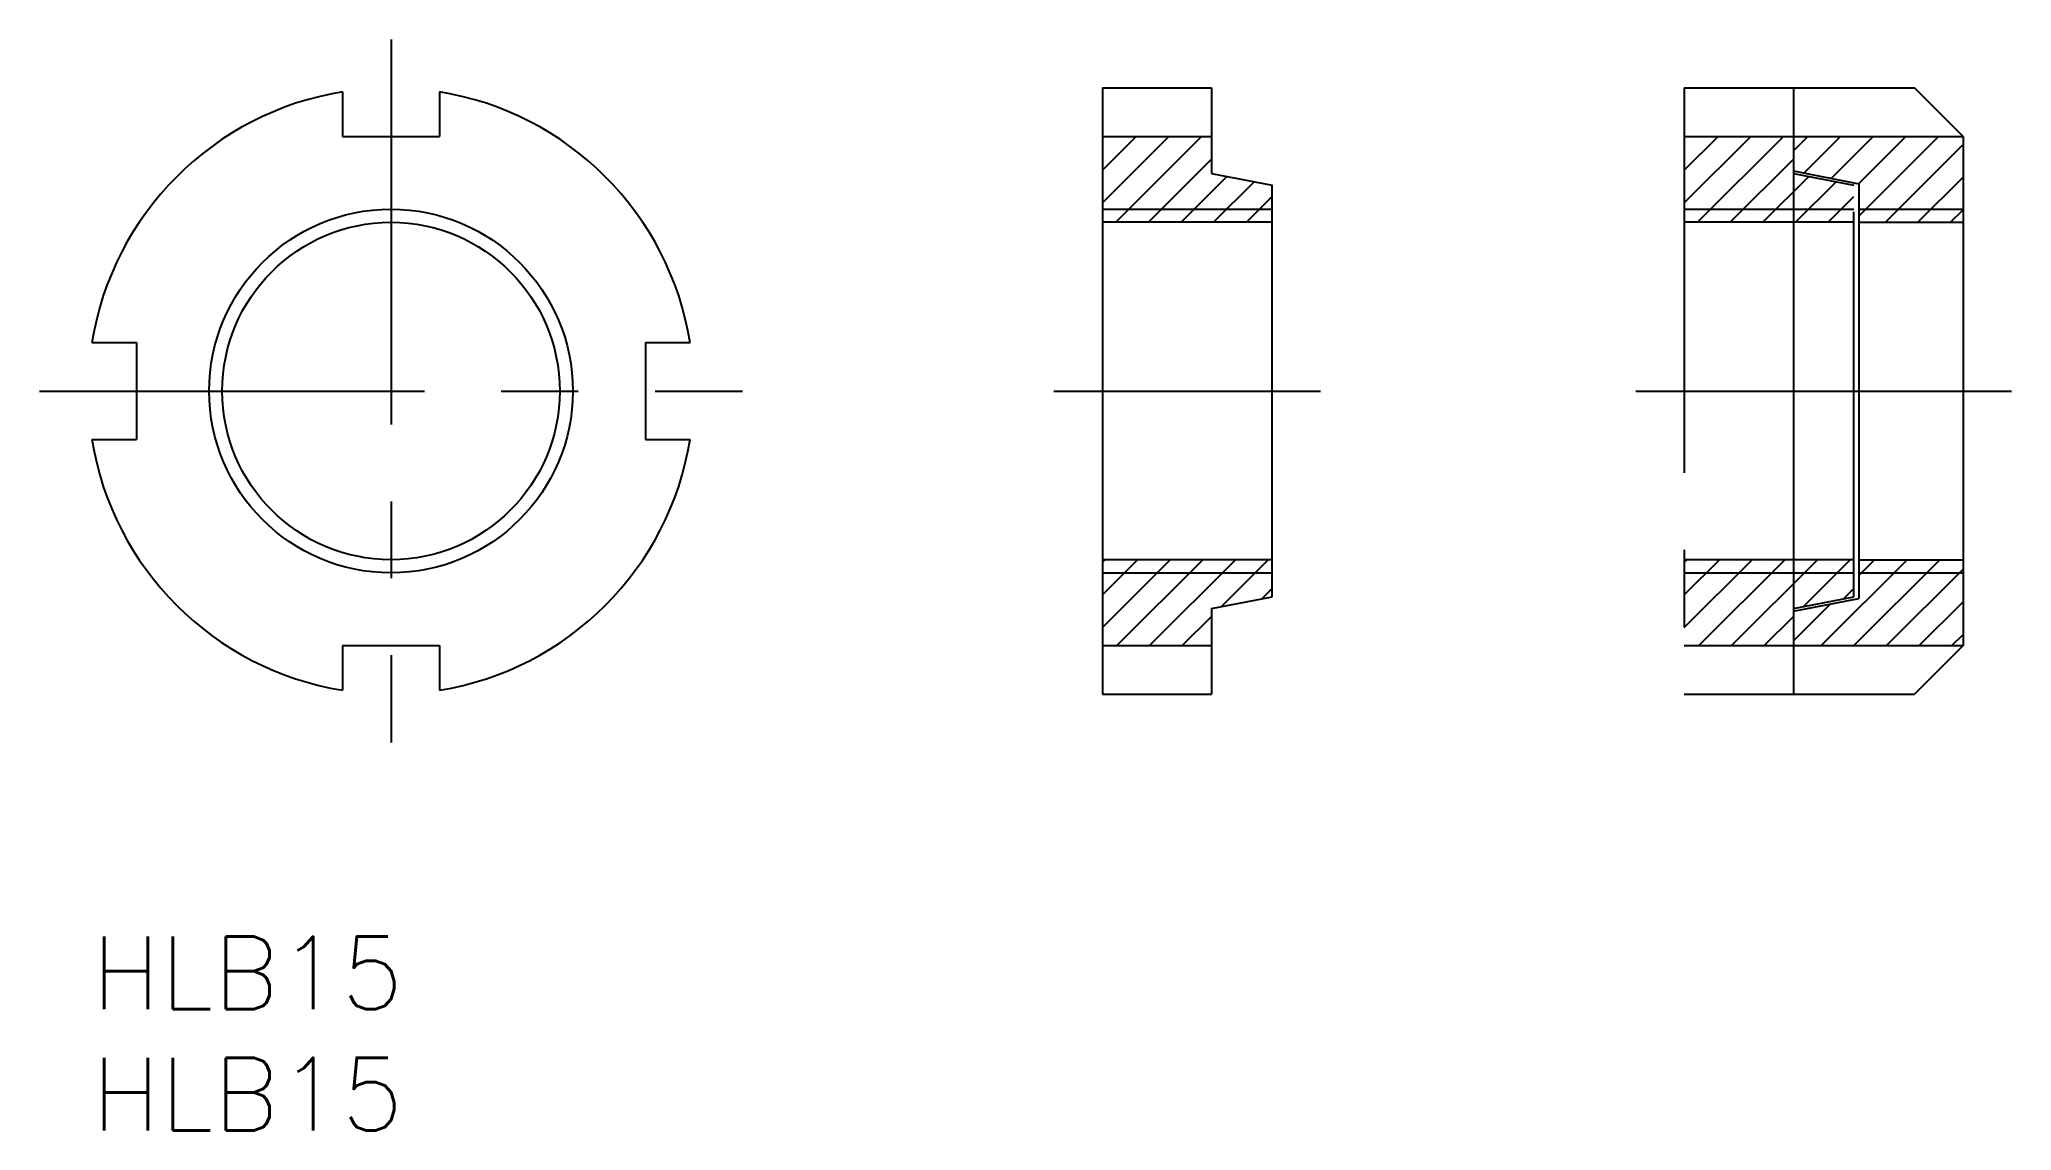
# Model space of a CAD drawing. Extents: x -2.2 to 79.2, y -8 to 37.
import ezdxf

# ---------------------------------------------------------------- set-up
doc = ezdxf.new("R2010")
doc.units = 0
doc.header["$LTSCALE"] = 0.5
doc.linetypes.add('CENTER', pattern=[50.8, 31.75, -6.35, 6.35, -6.35])
doc.linetypes.add('PHANTOM', pattern=[63.5, 31.75, -6.35, 6.35, -6.35, 6.35, -6.35])
doc.layers.get('0').update_dxf_attribs({"linetype": 'CONTINUOUS'})
for name, color, linetype in [('MSM_CENTER', 1, 'CENTER'), ('MSM_CONTINUOUS', 7, 'CONTINUOUS'), ('MSM_IMAGINARY', 6, 'PHANTOM'), ('MSM_NARROW', 5, 'CONTINUOUS'), ('MSM_PART_NUMBER', 7, 'CONTINUOUS')]:
    doc.layers.add(name, color=color, linetype=linetype)
doc.styles.get("Standard").update_dxf_attribs({"font": 'txt.shx', "height": 3, "bigfont": 'bigfont.shx'})

# ---------------------------------------------------------------- blocks, each defined once
blk = doc.blocks.new('*U5')
at = {"layer": 'MSM_PART_NUMBER'}
blk.add_text('HLB15', height=3, dxfattribs=at).set_placement((0, -3))
blk = doc.blocks.new('*U6')
at = {"layer": 'MSM_PART_NUMBER'}
blk.add_text('HLB15', height=3, dxfattribs=at).set_placement((0, -8))

msp = doc.modelspace()

# ---------------------------------------------------------------- linework, layer by layer
for p, q in [((41.678, 35), (46.178, 35)), ((41.678, 35), (41.678, 10)), ((46.178, 35), (46.178, 31.475)), ((70.178, 35), (75.178, 35)), ((70.178, 35), (70.178, 10)), ((77.178, 33), (75.178, 35)), ((10.339, 34.839), (10.339, 33)), ((14.339, 34.839), (14.339, 33)), ((10.339, 33), (14.339, 33)), ((41.678, 33), (46.178, 33)), ((70.178, 33), (77.178, 33)), ((77.178, 33), (77.178, 12)), ((46.178, 31.475), (48.678, 30.989)), ((48.678, 14.011), (48.678, 30.989)), ((70.178, 31.575), (72.878, 31.05)), ((72.878, 31.05), (72.878, 13.95)), ((0, 24.5), (1.839, 24.5)), ((1.839, 24.5), (1.839, 20.5)), ((22.839, 24.5), (24.678, 24.5)), ((22.839, 24.5), (22.839, 20.5)), ((0, 20.5), (1.839, 20.5)), ((22.839, 20.5), (24.678, 20.5)), ((46.178, 13.525), (48.678, 14.011)), ((70.178, 13.425), (72.878, 13.95)), ((46.178, 13.525), (46.178, 10)), ((10.339, 12), (10.339, 10.161)), ((10.339, 12), (14.339, 12)), ((14.339, 12), (14.339, 10.161)), ((41.678, 12), (46.178, 12)), ((70.178, 12), (77.178, 12)), ((77.178, 12), (75.178, 10)), ((41.678, 10), (46.178, 10)), ((70.178, 10), (75.178, 10))]:
    msp.add_line(p, q)
msp.add_circle((12.339, 22.5), 6.958)
for start, end in [(99.2069, 170.7931), (9.2069, 80.7931), (189.2069, 260.7931), (279.2069, 350.7931)]:
    msp.add_arc((12.339, 22.5), 12.5, start, end)
at = {"layer": 'MSM_CENTER'}
for p, q in [((12.339, 37), (12.339, 8)), ((-2.161, 22.5), (26.839, 22.5)), ((39.678, 22.5), (50.678, 22.5)), ((63.678, 22.5), (79.178, 22.5))]:
    msp.add_line(p, q, dxfattribs=at)
at = {"layer": 'MSM_CONTINUOUS'}
for p, q in [((48.678, 29.459), (41.678, 29.459)), ((72.878, 29.459), (77.178, 29.459)), ((48.678, 15.542), (41.678, 15.542)), ((72.878, 15.542), (77.178, 15.542))]:
    msp.add_line(p, q, dxfattribs=at)
at = {"layer": 'MSM_IMAGINARY'}
for p, q in [((65.678, 35), (70.178, 35)), ((65.678, 35), (65.678, 10)), ((65.678, 33), (70.178, 33)), ((65.678, 32.949), (65.729, 33)), ((65.678, 31.602), (67.076, 33)), ((65.678, 30.255), (68.423, 33)), ((66.228, 29.459), (69.77, 33)), ((67.575, 29.459), (70.178, 32.061)), ((68.922, 29.459), (70.815, 31.351)), ((70.178, 31.475), (72.678, 30.989)), ((70.269, 29.459), (71.943, 31.132)), ((72.678, 14.011), (72.678, 30.989)), ((71.617, 29.459), (72.678, 30.52)), ((65.678, 30), (72.678, 30)), ((72.678, 29.459), (65.678, 29.459)), ((72.678, 15.542), (65.678, 15.542)), ((65.678, 15.438), (65.782, 15.542)), ((65.678, 14.091), (67.129, 15.542)), ((65.678, 12.744), (68.476, 15.542)), ((66.281, 12), (69.823, 15.542)), ((67.628, 12), (71.17, 15.542)), ((70.578, 13.603), (72.517, 15.542)), ((65.678, 15), (72.678, 15)), ((70.178, 13.525), (72.678, 14.011)), ((72.25, 13.928), (72.678, 14.355)), ((68.975, 12), (70.178, 13.202)), ((65.678, 12), (70.178, 12)), ((65.678, 10), (70.178, 10))]:
    msp.add_line(p, q, dxfattribs=at)
at = {"layer": 'MSM_NARROW'}
for p, q in [((41.678, 32.949), (41.729, 33)), ((41.678, 31.602), (43.076, 33)), ((41.678, 30.255), (44.423, 33)), ((42.228, 29.459), (45.77, 33)), ((70.178, 32.4), (70.778, 33)), ((70.615, 31.49), (72.125, 33)), ((71.743, 31.271), (73.472, 33)), ((72.871, 31.051), (74.819, 33)), ((72.878, 29.711), (76.166, 33)), ((73.972, 29.459), (77.178, 32.664)), ((43.575, 29.459), (46.178, 32.061)), ((44.922, 29.459), (46.815, 31.351)), ((46.269, 29.459), (47.943, 31.132)), ((75.319, 29.459), (77.178, 31.317)), ((47.617, 29.459), (48.678, 30.52)), ((41.678, 30), (48.678, 30)), ((72.878, 30), (77.178, 30)), ((76.666, 29.459), (77.178, 29.97)), ((41.678, 15.438), (41.782, 15.542)), ((41.678, 14.091), (43.129, 15.542)), ((41.678, 12.744), (44.476, 15.542)), ((42.281, 12), (45.823, 15.542)), ((43.628, 12), (47.17, 15.542)), ((46.578, 13.603), (48.517, 15.542)), ((71.331, 12), (74.872, 15.542)), ((72.678, 12), (76.219, 15.542)), ((72.878, 14.894), (73.525, 15.542)), ((41.678, 15), (48.678, 15)), ((72.878, 15), (77.178, 15)), ((74.025, 12), (77.178, 15.153)), ((48.25, 13.928), (48.678, 14.355)), ((44.975, 12), (46.178, 13.202)), ((70.178, 12.194), (71.706, 13.722)), ((75.372, 12), (77.178, 13.806)), ((76.719, 12), (77.178, 12.459))]:
    msp.add_line(p, q, dxfattribs=at)
msp.add_circle((12.339, 22.5), 7.5, dxfattribs=at)

# ---------------------------------------------------------------- block references
at = {"layer": 'MSM_CONTINUOUS'}
for name in ['*U5', '*U6']:
    msp.add_blockref(name, (0, 0), dxfattribs=at)

doc.saveas('drawing.dxf')
